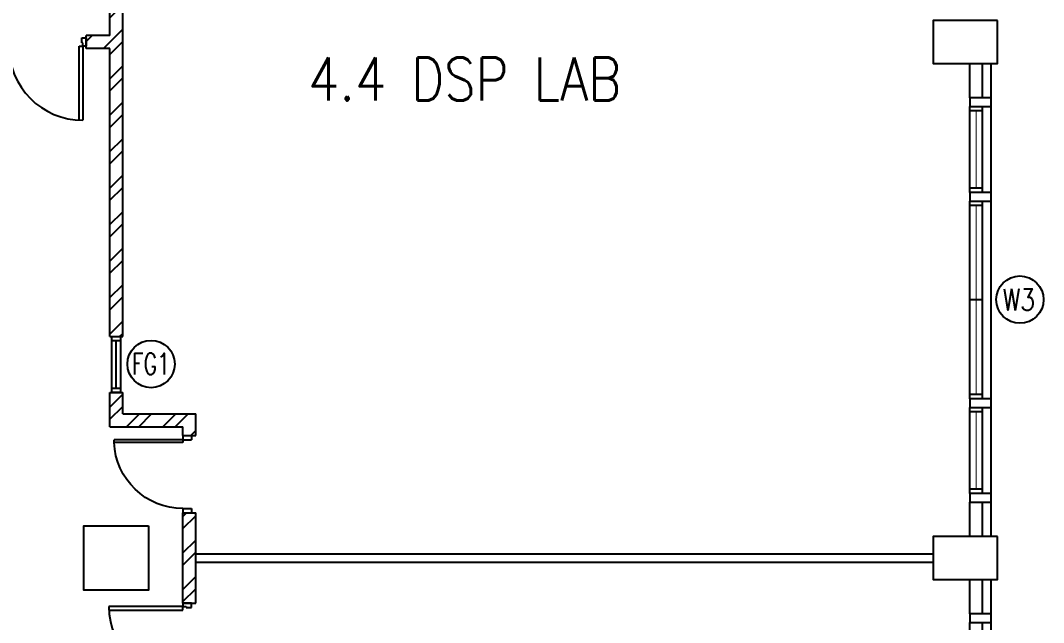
# Model space of a CAD drawing. Extents: x 2266480 to 2405436, y -858634 to -757865.
# Drawn here: x 2293906 to 2305803, y -827174 to -820174 of the extents above; entities that cross this region are included whole.
import ezdxf

# ---------------------------------------------------------------- set-up
doc = ezdxf.new("R2010")
doc.units = 0
doc.header["$LTSCALE"] = 10
doc.header["$MEASUREMENT"] = 0
doc.layers.get('0').update_dxf_attribs({"linetype": 'CONTINUOUS'})
for name, color, linetype in [('COL', 3, 'CONTINUOUS'), ('DOOR', 5, 'CONTINUOUS'), ('DR', 7, 'CONTINUOUS'), ('FG-T', 7, 'CONTINUOUS'), ('H', 1, 'CONTINUOUS'), ('LINE', 7, 'CONTINUOUS'), ('partition', 7, 'CONTINUOUS'), ('stair', 7, 'CONTINUOUS'), ('T50', 4, 'CONTINUOUS'), ('WALL', 2, 'CONTINUOUS'), ('WIN', 5, 'CONTINUOUS'), ('WIN-T', 7, 'CONTINUOUS')]:
    doc.layers.add(name, color=color, linetype=linetype)
doc.styles.add('ROMANS', font='romans')

# ---------------------------------------------------------------- blocks, each defined once
blk = doc.blocks.new('FG')
at = {"layer": 'LINE', "linetype": 'Continuous'}
for points in [[(0, 0), (50, 0), (50, 100), (0, 100)], [(600, 0), (650, 0), (650, 100), (600, 100)]]:
    blk.add_lwpolyline(points, close=True, dxfattribs=at)
at = {"layer": 'LINE', "color": 5, "linetype": 'Continuous'}
for points in [[(600, 100), (50, 100)], [(50, 0), (600, 0)]]:
    blk.add_lwpolyline(points, dxfattribs=at)
at = {"layer": 'LINE', "color": 1, "linetype": 'Continuous'}
blk.add_lwpolyline([(50, 50), (600, 50)], dxfattribs=at)
blk = doc.blocks.new('D1800-A')
at = {"layer": 'DR'}
for p, q in [((0, 0), (100, 0)), ((0, -50), (0, 0)), ((100, 0), (100, -40)), ((60, -50), (0, -50)), ((100, -40), (60, -40)), ((60, -40), (60, -50)), ((100, -40), (960, -40)), ((100, -80), (100, -40)), ((959, -80), (100, -80)), ((60, -1750), (0, -1750)), ((0, -1750), (0, -1800)), ((60, -1760), (60, -1750)), ((100, -1760), (60, -1760)), ((959, -1720), (100, -1720)), ((100, -1720), (100, -1760)), ((100, -1760), (960, -1760)), ((100, -1800), (100, -1760)), ((0, -1800), (100, -1800))]:
    blk.add_line(p, q, dxfattribs=at)
for centre, start, end in [((100, -40), 270.0001, 0), ((100, -1760), 0, 90)]:
    blk.add_arc(centre, 860, start, end, dxfattribs=at)
blk = doc.blocks.new('D900')
at = {"layer": 'DOOR', "color": 7}
for p, q in [((50, 100), (50, 899)), ((80, 899), (50, 899)), ((80, 100), (80, 899)), ((0, 100), (0, 0)), ((0, 100), (50, 100)), ((0, 0), (50, 0)), ((50, 100), (50, 0)), ((50, 100), (80, 100)), ((850, 100), (850, 0)), ((850, 100), (900, 100)), ((850, 0), (900, 0)), ((900, 100), (900, 0))]:
    blk.add_line(p, q, dxfattribs=at)
blk.add_arc((50, 100), 800, 0, 87.8509, dxfattribs=at)

msp = doc.modelspace()

# ---------------------------------------------------------------- hatches: boundary and pattern name
at = {"layer": 'H'}
h = msp.add_hatch(dxfattribs=at)
h.set_pattern_fill('ANSI32', color=0, scale=800, style=0)
h.paths.add_polyline_path([(2295944.4, -817499.1), (2295794.4, -817499.1), (2295794.4, -817936.6), (2295944.4, -817936.6)])
h.paths.add_polyline_path([(2295944.4, -818838.5), (2295794.4, -818838.5), (2295794.4, -818936.6), (2294944.4, -818936.6), (2294944.4, -819336.6), (2295094.4, -819336.6), (2295094.4, -819086.6), (2295944.4, -819086.6)])
h.paths.add_polyline_path([(2295094.4, -819986.6), (2294944.4, -819986.6), (2294944.4, -820349.1), (2294669.4, -820349.1), (2294669.4, -820499.1), (2294944.4, -820499.1), (2294944.4, -823849.1), (2295094.4, -823849.1)])
h.paths.add_polyline_path([(2292869.4, -820349.1), (2292594.4, -820349.1), (2292594.4, -816749.1), (2292444.4, -816749.1), (2292444.4, -824099.1), (2292594.4, -824099.1), (2292594.4, -820499.1), (2292869.4, -820499.1)])
h = msp.add_hatch(dxfattribs=at)
h.set_pattern_fill('ANSI32', color=0, scale=800, style=0)
h.paths.add_polyline_path([(2292594.4, -824749.1), (2292444.4, -824749.1), (2292444.4, -825024.1), (2291594.4, -825024.1), (2291594.4, -825299.1), (2291744.4, -825299.1), (2291744.4, -825174.1), (2292594.4, -825174.1)])
h.paths.add_polyline_path([(2291744.4, -826199.1), (2291644.4, -826199.1), (2291594.4, -826199.1), (2291594.4, -826649.1), (2291744.4, -826649.1)])
h.paths.add_polyline_path([(2292594.4, -827674.1), (2291744.4, -827674.1), (2291744.4, -827549.1), (2291594.4, -827549.1), (2291594.4, -827824.1), (2292444.4, -827824.1), (2292444.4, -828099.1), (2292594.4, -828099.1)])
h.paths.add_polyline_path([(2292594.4, -828749.1), (2292444.4, -828749.1), (2292444.4, -833649.1), (2292594.4, -833649.1)])
h.paths.add_polyline_path([(2295944.4, -828749.1), (2295794.4, -828749.1), (2295794.4, -828849.1), (2294944.4, -828849.1), (2294944.4, -829249.1), (2295094.4, -829249.1), (2295094.4, -828999.1), (2295944.4, -828999.1)])
h.paths.add_polyline_path([(2295094.4, -829899.1), (2294944.4, -829899.1), (2294944.4, -834499.1), (2295094.4, -834499.1)])
h.paths.add_polyline_path([(2295944.4, -825899.1), (2295794.4, -825899.1), (2295794.4, -826949.1), (2295894.4, -826949.1), (2295944.4, -826949.1)])
h.paths.add_polyline_path([(2295944.4, -824749.1), (2295094.4, -824749.1), (2295094.4, -824499.1), (2294944.4, -824499.1), (2294944.4, -824899.1), (2295794.4, -824899.1), (2295794.4, -824999.1), (2295944.4, -824999.1)])

# ---------------------------------------------------------------- linework, layer by layer
at = {"color": 0}
for p, q in [((2305194.4, -826174.1), (2305194.4, -820674.1)), ((2305194.4, -832174.1), (2305194.4, -826674.1))]:
    msp.add_line(p, q, dxfattribs=at)
at = {"layer": 'COL', "color": 0}
for points in [[(2305269.4, -820174.1), (2304519.4, -820174.1), (2304519.4, -820674.1), (2305269.4, -820674.1)], [(2295394.4, -826049.1), (2295394.4, -826799.1), (2294644.4, -826799.1), (2294644.4, -826049.1)], [(2305269.4, -826174.1), (2304519.4, -826174.1), (2304519.4, -826674.1), (2305269.4, -826674.1)]]:
    msp.add_lwpolyline(points, close=True, dxfattribs=at)
at = {"layer": 'FG-T', "color": 0}
msp.add_circle((2295424.5, -824168.7), 275, dxfattribs=at)
at = {"layer": 'partition', "color": 0}
for p, q in [((2295944.4, -826374.1), (2304519.4, -826374.1)), ((2295944.4, -826474.1), (2304519.4, -826474.1))]:
    msp.add_line(p, q, dxfattribs=at)
at = {"layer": 'WALL', "color": 0}
for p, q in [((2294944.4, -820349.1), (2294944.4, -819986.6)), ((2295094.4, -823849.1), (2295094.4, -819986.6)), ((2294944.4, -820349.1), (2294669.4, -820349.1)), ((2294669.4, -820499.1), (2294669.4, -820349.1)), ((2294944.4, -820499.1), (2294669.4, -820499.1)), ((2294944.4, -823849.1), (2294944.4, -820499.1)), ((2304944.4, -821074.1), (2304944.4, -820674.1)), ((2305094.4, -821074.1), (2305094.4, -820674.1)), ((2294944.4, -823849.1), (2295094.4, -823849.1)), ((2294944.4, -824899.1), (2294944.4, -824499.1)), ((2294944.4, -824499.1), (2295094.4, -824499.1)), ((2295094.4, -824749.1), (2295094.4, -824499.1)), ((2295094.4, -824749.1), (2295944.4, -824749.1)), ((2295944.4, -824999.1), (2295944.4, -824749.1)), ((2294944.4, -824899.1), (2295794.4, -824899.1)), ((2295794.4, -824999.1), (2295794.4, -824899.1)), ((2295794.4, -824999.1), (2295944.4, -824999.1)), ((2304944.4, -826174.1), (2304944.4, -825774.1)), ((2305094.4, -826174.1), (2305094.4, -825774.1)), ((2295794.4, -826949.1), (2295794.4, -825899.1)), ((2295794.4, -825899.1), (2295944.4, -825899.1)), ((2295944.4, -826949.1), (2295944.4, -825899.1)), ((2304944.4, -827074.1), (2304944.4, -826674.1)), ((2305094.4, -827074.1), (2305094.4, -826674.1)), ((2295794.4, -826949.1), (2295944.4, -826949.1))]:
    msp.add_line(p, q, dxfattribs=at)
for points in [[(2305194.4, -821074.1), (2304944.4, -821074.1), (2304944.4, -821174.1), (2305194.4, -821174.1)], [(2305194.4, -822174.1), (2304944.4, -822174.1), (2304944.4, -822274.1), (2305194.4, -822274.1)], [(2305194.4, -824574.1), (2304944.4, -824574.1), (2304944.4, -824674.1), (2305194.4, -824674.1)], [(2305194.4, -825674.1), (2304944.4, -825674.1), (2304944.4, -825774.1), (2305194.4, -825774.1)], [(2305194.4, -827074.1), (2304944.4, -827074.1), (2304944.4, -827174.1), (2305194.4, -827174.1)]]:
    msp.add_lwpolyline(points, close=True, dxfattribs=at)
at = {"layer": 'WIN', "color": 0}
for p, q in [((2304944.4, -822174.1), (2304944.4, -821174.1)), ((2305094.4, -822174.1), (2305094.4, -821174.1)), ((2305094.4, -821224.1), (2304944.4, -821224.1)), ((2305094.4, -822124.1), (2304944.4, -822124.1)), ((2304944.4, -824574.1), (2304944.4, -822274.1)), ((2305094.4, -822324.1), (2304944.4, -822324.1)), ((2305094.4, -824574.1), (2305094.4, -822274.1)), ((2305094.4, -823424.1), (2304944.4, -823424.1)), ((2305094.4, -824524.1), (2304944.4, -824524.1)), ((2304944.4, -825674.1), (2304944.4, -824674.1)), ((2305094.4, -824724.1), (2304944.4, -824724.1)), ((2305094.4, -825674.1), (2305094.4, -824674.1)), ((2305094.4, -825624.1), (2304944.4, -825624.1)), ((2304944.4, -828174.1), (2304944.4, -827174.1)), ((2305094.4, -828174.1), (2305094.4, -827174.1))]:
    msp.add_line(p, q, dxfattribs=at)
at = {"layer": 'WIN', "color": 0, "const_width": 10, "flags": 128}
for points in [[(2305019.4, -822124.1), (2305019.4, -821224.1)], [(2305019.4, -824524.1), (2305019.4, -822324.1)], [(2305019.4, -824724.1), (2305019.4, -825624.1)]]:
    msp.add_lwpolyline(points, dxfattribs=at)
at = {"layer": 'WIN-T', "color": 0}
msp.add_circle((2305528.4, -823419.9), 275, dxfattribs=at)

# ---------------------------------------------------------------- block references
at = {"layer": 'LINE', "color": 0, "xscale": -1, "rotation": 270}
msp.add_blockref('FG', (2294969.4, -824499.1), dxfattribs=at)
at = {"layer": 'stair', "color": 0}
for p, rotation in [((2294669.4, -820374.1), 270), ((2295894.4, -828749.1), 180)]:
    msp.add_blockref('D1800-A', p, dxfattribs=dict(at, rotation=rotation))
at = {"layer": 'stair', "color": 0, "xscale": -1, "rotation": 90}
msp.add_blockref('D900', (2295894.4, -824999.1), dxfattribs=at)

# ---------------------------------------------------------------- texts
at = {"layer": 'FG-T', "color": 0, "style": 'ROMANS', "width": 0.7}
msp.add_text('FG1', height=250, dxfattribs=at).set_placement((2295201.1, -824290.8))
at = {"layer": 'T50', "color": 0, "style": 'ROMANS', "width": 0.85}
msp.add_text('4.4 DSP LAB', height=500, dxfattribs=at).set_placement((2297249.4, -821106.2))
at = {"layer": 'WIN-T', "color": 0, "style": 'ROMANS', "width": 0.8}
msp.add_text('W3', height=250, dxfattribs=at).set_placement((2305327.6, -823545.7))

doc.saveas('drawing.dxf')
